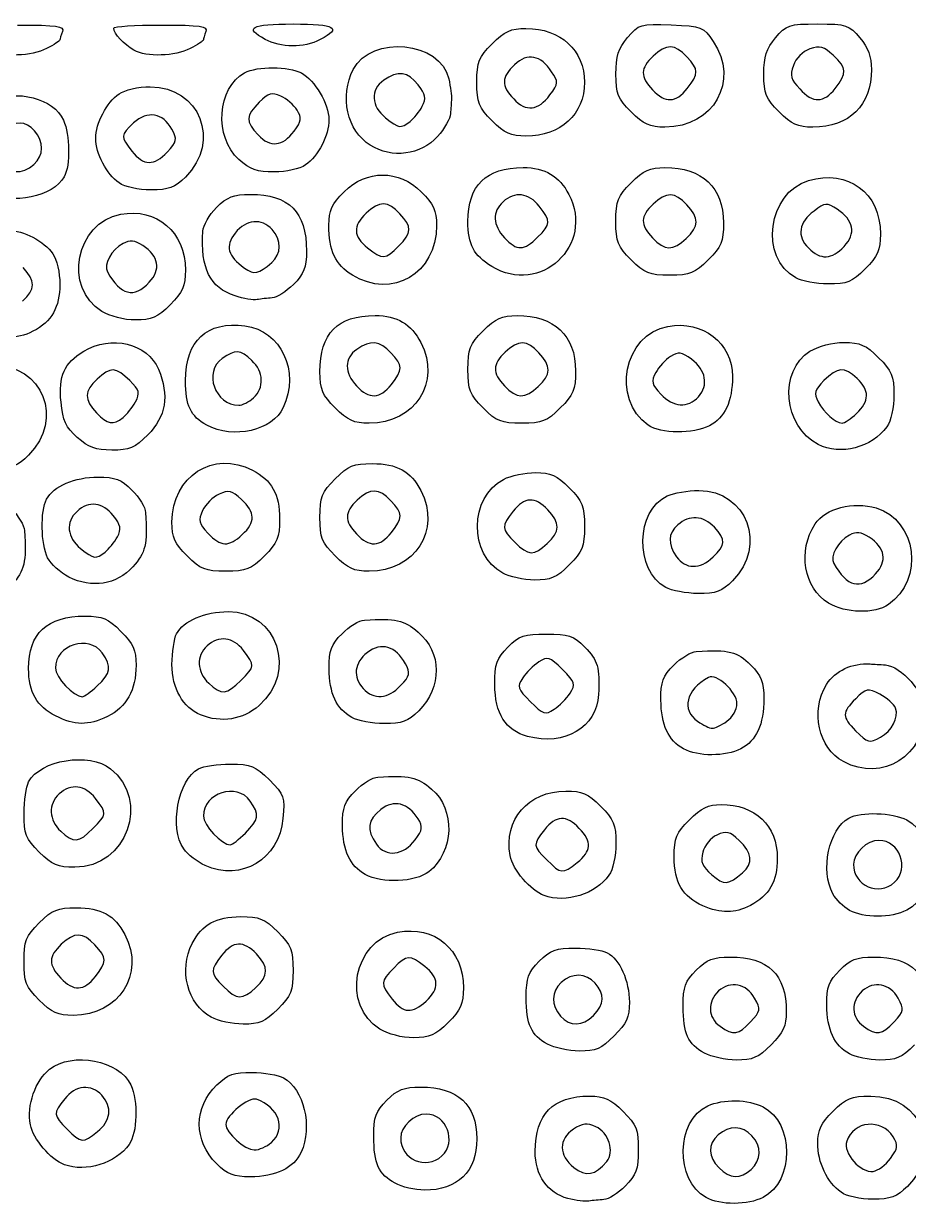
# Model space of a CAD drawing. Extents: x -1 to 2559, y 1 to 1442.
# Drawn here: x 470.7 to 733.8, y 1088.9 to 1440.1 of the extents above; entities that cross this region are included whole.
import ezdxf

# ---------------------------------------------------------------- set-up
doc = ezdxf.new("R2010")
doc.units = 0
doc.layers.get('0').update_dxf_attribs({"linetype": 'CONTINUOUS'})
doc.layers.add('IMAGE', color=7, linetype='CONTINUOUS')

# ---------------------------------------------------------------- blocks, each defined once
blk = doc.blocks.new('wave')
at = {"layer": 'IMAGE', "color": 7}
for points in [[(-360.44, -174.52), (-360.44, -174.52)], [(-399.44, -177.74), (-399.44, -177.74)], [(-234.87, -189.1), (-234.87, -189.1)], [(-190.87, -189.1), (-190.87, -189.1)], [(-275.7, -191.03), (-275.7, -191.03)], [(-251.57, -196.08), (-251.57, -196.08)], [(-207.57, -196.08), (-207.57, -196.08)], [(-317.32, -198.91), (-317.32, -198.91)], [(-292.9, -198.75), (-292.9, -198.75)], [(-351.78, -201.8), (-351.78, -201.8)], [(-329.14, -206.02), (-329.14, -206.02)], [(-389.44, -207.95), (-389.44, -207.95)], [(-368.21, -210.24), (-368.21, -210.24)], [(-429.21, -211.74), (-429.21, -211.74)], [(-403.81, -217.2), (-403.81, -217.2)], [(-279.38, -233.34), (-279.38, -233.34)], [(-235.19, -233.72), (-235.19, -233.72)], [(-320.71, -236.01), (-320.71, -236.01)], [(-188.21, -236.06), (-188.21, -236.06)], [(-358.44, -240.87), (-358.44, -240.87)], [(-293.02, -242.02), (-293.02, -242.02)], [(-251.57, -240.08), (-251.57, -240.08)], [(-334.47, -244.61), (-334.47, -244.61)], [(-202.62, -245.42), (-202.62, -245.42)], [(-394.88, -246.73), (-394.88, -246.73)], [(-369.33, -250.78), (-369.33, -250.78)], [(-408.97, -255.38), (-408.97, -255.38)], [(-322.87, -277.1), (-322.87, -277.1)], [(-279.19, -277.72), (-279.19, -277.72)], [(-231.54, -280.73), (-231.54, -280.73)], [(-363.88, -281.08), (-363.88, -281.08)], [(-339.57, -284.08), (-339.57, -284.08)], [(-295.57, -284.08), (-295.57, -284.08)], [(-402.65, -286.91), (-402.65, -286.91)], [(-184.52, -285.72), (-184.52, -285.72)], [(-377.74, -289.2), (-377.74, -289.2)], [(-246.48, -289.2), (-246.48, -289.2)], [(-416.25, -292.87), (-416.25, -292.87)], [(-195.97, -294.93), (-195.97, -294.93)], [(-367.19, -321.72), (-367.19, -321.72)], [(-322.87, -321.1), (-322.87, -321.1)], [(-276.52, -324.38), (-276.52, -324.38)], [(-407.99, -326.91), (-407.99, -326.91)], [(-383.57, -328.08), (-383.57, -328.08)], [(-339.57, -328.08), (-339.57, -328.08)], [(-227.19, -328.38), (-227.19, -328.38)], [(-289.75, -333.2), (-289.75, -333.2)], [(-178.88, -333.4), (-178.88, -333.4)], [(-418.75, -334.35), (-418.75, -334.35)], [(-241.29, -337.42), (-241.29, -337.42)], [(-192.88, -342.1), (-192.88, -342.1)], [(-367.62, -365.1), (-367.62, -365.1)], [(-410.3, -366.68), (-410.3, -366.68)], [(-320.11, -366.62), (-320.11, -366.62)], [(-269.73, -368.89), (-269.73, -368.89)], [(-422.75, -375.61), (-422.75, -375.61)], [(-379.59, -375.31), (-379.59, -375.31)], [(-334.62, -376.09), (-334.62, -376.09)], [(-223.07, -377.21), (-223.07, -377.21)], [(-282.35, -381.72), (-282.35, -381.72)], [(-177.38, -381.92), (-177.38, -381.92)], [(-235.96, -385.42), (-235.96, -385.42)], [(-188.42, -389.2), (-188.42, -389.2)], [(-411.62, -409.1), (-411.62, -409.1)], [(-366.29, -410.43), (-366.29, -410.43)], [(-315.78, -412.46), (-315.78, -412.46)], [(-427.57, -416.08), (-427.57, -416.08)], [(-378.27, -420.1), (-378.27, -420.1)], [(-267.62, -419.19), (-267.62, -419.19)], [(-330.62, -422.76), (-330.62, -422.76)], [(-218.44, -422.21), (-218.44, -422.21)], [(-173.21, -425.08), (-173.21, -425.08)], [(-277.44, -429.01), (-277.44, -429.01)], [(-230.27, -432.03), (-230.27, -432.03)], [(-186.62, -433.42), (-186.62, -433.42)], [(-410.87, -453.1), (-410.87, -453.1)], [(-363.19, -456.38), (-363.19, -456.38)], [(-427.57, -460.08), (-427.57, -460.08)], [(-312.52, -460.38), (-312.52, -460.38)], [(-376.42, -465.19), (-376.42, -465.19)], [(-262.77, -464.62), (-262.77, -464.62)], [(-216.04, -466.54), (-216.04, -466.54)], [(-173.37, -466.54), (-173.37, -466.54)], [(-326.3, -468.71), (-326.3, -468.71)], [(-276.4, -473.2), (-276.4, -473.2)], [(-229.74, -475.87), (-229.74, -475.87)], [(-186.62, -476.09), (-186.62, -476.09)], [(-410.28, -499.19), (-410.28, -499.19)], [(-358.54, -502.41), (-358.54, -502.41)], [(-420.1, -509.01), (-420.1, -509.01)], [(-374.8, -508.79), (-374.8, -508.79)], [(-307.88, -506.41), (-307.88, -506.41)], [(-258.84, -508.04), (-258.84, -508.04)], [(-174.45, -507.13), (-174.45, -507.13)], [(-215.88, -510.41), (-215.88, -510.41)], [(-321.74, -514.54), (-321.74, -514.54)], [(-270.35, -519.06), (-270.35, -519.06)], [(-229.29, -518.76), (-229.29, -518.76)], [(-189.15, -517.2), (-189.15, -517.2)]]:
    blk.add_lwpolyline(points, close=True, dxfattribs=at)
for points in [[(-434.02, -170.28), (-422.24, -170.28), (-420.07, -170.6), (-420.69, -172.22)], [(-405.44, -171.19), (-405.44, -170.69), (-399.1, -170.28), (-391.36, -170.28)], [(-399.44, -177.74), (-402.25, -176.2), (-405.44, -172.73), (-405.44, -171.19)], [(-391.36, -170.28), (-379.58, -170.28), (-377.4, -170.6), (-378.02, -172.22)], [(-360.44, -174.52), (-366.74, -171.1), (-364.63, -169.95), (-352.1, -169.95)], [(-352.1, -169.95), (-339.46, -169.95), (-337.38, -171.14), (-344.04, -174.58)], [(-292.9, -175.82), (-289.2, -172.12), (-287.35, -171.28), (-282.84, -171.28)], [(-282.84, -171.28), (-272.49, -171.28), (-265.44, -177.77), (-265.44, -187.28)], [(-252.61, -174), (-249.22, -169.97), (-248.8, -169.85), (-239.65, -170.23)], [(-239.65, -170.23), (-230.56, -170.6), (-230.08, -170.79), (-227.15, -175.15)], [(-208.65, -174.05), (-205.42, -170.21), (-204.62, -169.95), (-196.1, -169.95)], [(-196.1, -169.95), (-187.58, -169.95), (-186.79, -170.21), (-183.56, -174.05)], [(-421.44, -174.69), (-421.44, -174.98), (-423.21, -176.13), (-425.37, -177.25)], [(-420.69, -172.22), (-421.1, -173.29), (-421.44, -174.4), (-421.44, -174.69)], [(-378.77, -174.69), (-378.77, -174.98), (-380.54, -176.13), (-382.7, -177.25)], [(-378.02, -172.22), (-378.43, -173.29), (-378.77, -174.4), (-378.77, -174.69)], [(-344.04, -174.58), (-348.97, -177.13), (-355.67, -177.11), (-360.44, -174.52)], [(-334.2, -183.48), (-328.8, -173.02), (-308.16, -175.06), (-305.79, -186.28)], [(-256.1, -184.85), (-256.1, -179.57), (-255.36, -177.28), (-252.61, -174)], [(-227.15, -175.15), (-219.28, -186.85), (-227.03, -200.62), (-241.5, -200.62)], [(-212.1, -184.85), (-212.1, -179.59), (-211.36, -177.27), (-208.65, -174.05)], [(-183.56, -174.05), (-181.11, -176.96), (-180.1, -179.7), (-180.1, -183.45)], [(-425.37, -177.25), (-429.93, -179.61), (-438.25, -179.85), (-442.1, -177.74)], [(-382.7, -177.25), (-387.26, -179.61), (-395.58, -179.85), (-399.44, -177.74)], [(-297.44, -187.28), (-297.44, -181.18), (-296.9, -179.81), (-292.9, -175.82)], [(-275.2, -184.13), (-278.43, -179.19), (-282.38, -178.45), (-286.22, -182.06)], [(-235, -179.7), (-238.62, -175.85), (-241.07, -175.81), (-245.02, -179.51)], [(-198.43, -177.39), (-200.52, -178.12), (-202.6, -180.2), (-203.33, -182.29)], [(-191.46, -179.26), (-194.24, -176.64), (-195.42, -176.33), (-198.43, -177.39)], [(-366.49, -184.46), (-362.7, -182.43), (-353.47, -182.46), (-349.63, -184.51)], [(-286.22, -182.06), (-290.21, -185.81), (-290.27, -188.22), (-286.49, -192.25)], [(-245.02, -179.51), (-248.86, -183.13), (-248.91, -185.59), (-245.2, -189.53)], [(-234.87, -189.1), (-231.39, -184.69), (-231.41, -183.53), (-235, -179.7)], [(-203.33, -182.29), (-204.39, -185.3), (-204.07, -186.47), (-201.45, -189.26)], [(-190.87, -189.1), (-187.3, -184.56), (-187.38, -183.09), (-191.46, -179.26)], [(-368.21, -210.24), (-375.65, -203.59), (-374.66, -188.84), (-366.49, -184.46)], [(-349.63, -184.51), (-345.63, -186.65), (-341.45, -193.72), (-341.44, -198.35)], [(-329.14, -206.02), (-335.99, -201.72), (-338.31, -191.41), (-334.2, -183.48)], [(-314.9, -188.09), (-318.02, -184.12), (-320.9, -183.72), (-325.14, -186.69)], [(-275.7, -191.03), (-273.2, -187.66), (-273.17, -187.23), (-275.2, -184.13)], [(-251.57, -196.08), (-255.52, -192.13), (-256.1, -190.69), (-256.1, -184.85)], [(-207.57, -196.08), (-211.52, -192.13), (-212.1, -190.69), (-212.1, -184.85)], [(-180.1, -183.45), (-180.1, -194.14), (-186.67, -200.62), (-197.5, -200.62)], [(-442.14, -192.88), (-434.14, -189.23), (-423.33, -192.06), (-420.36, -198.58)], [(-403.81, -190.7), (-402.15, -189.53), (-398.1, -188.62), (-394.58, -188.62)], [(-394.58, -188.62), (-379.83, -188.62), (-373.47, -204.86), (-384.07, -215.45)], [(-325.14, -186.69), (-329.16, -189.51), (-328.91, -194.45), (-324.59, -197.85)], [(-313.68, -194.42), (-312.43, -192.08), (-312.65, -190.95), (-314.9, -188.09)], [(-305.79, -186.28), (-305.28, -188.67), (-304.92, -191.37), (-304.99, -192.28)], [(-292.9, -198.75), (-296.9, -194.76), (-297.44, -193.39), (-297.44, -187.28)], [(-265.44, -187.28), (-265.44, -196.8), (-272.49, -203.28), (-282.84, -203.28)], [(-245.2, -189.53), (-241.42, -193.56), (-238.27, -193.43), (-234.87, -189.1)], [(-201.45, -189.26), (-197.42, -193.55), (-194.33, -193.51), (-190.87, -189.1)], [(-410.77, -203.95), (-410.77, -199.44), (-407.56, -193.32), (-403.81, -190.7)], [(-355.76, -191.38), (-358.4, -190.18), (-359.41, -190.47), (-362.16, -193.22)], [(-350.91, -195.56), (-351.85, -194.04), (-354.04, -192.16), (-355.76, -191.38)], [(-304.99, -192.28), (-305.05, -193.2), (-305.18, -195.14), (-305.27, -196.59)], [(-286.49, -192.25), (-282.84, -196.14), (-279.19, -195.72), (-275.7, -191.03)], [(-388.12, -201.25), (-390.73, -196.38), (-395.5, -195.58), (-399.51, -199.35)], [(-362.16, -193.22), (-366.2, -197.26), (-366.25, -198.91), (-362.49, -202.92)], [(-351.78, -201.8), (-349.57, -198.83), (-349.44, -197.9), (-350.91, -195.56)], [(-317.32, -198.91), (-316.16, -198.01), (-314.52, -196), (-313.68, -194.42)], [(-305.27, -196.59), (-305.36, -198.05), (-307.11, -201.11), (-309.15, -203.39)], [(-241.5, -200.62), (-246.02, -200.62), (-247.87, -199.78), (-251.57, -196.08)], [(-197.5, -200.62), (-202.02, -200.62), (-203.87, -199.78), (-207.57, -196.08)], [(-428.98, -201.72), (-431.68, -198.74), (-434.57, -198.63), (-438.47, -201.36)], [(-420.36, -198.58), (-418.41, -202.87), (-418.29, -211.89), (-420.14, -215.36)], [(-399.51, -199.35), (-403.47, -203.07), (-403.48, -203.35), (-400.01, -207.77)], [(-341.44, -198.35), (-341.43, -203.1), (-344.57, -209.19), (-348.39, -211.87)], [(-324.59, -197.85), (-320.54, -201.04), (-320.17, -201.09), (-317.32, -198.91)], [(-282.84, -203.28), (-287.35, -203.28), (-289.2, -202.45), (-292.9, -198.75)], [(-429.21, -211.74), (-426.18, -209), (-426.08, -204.92), (-428.98, -201.72)], [(-389.44, -207.95), (-386.62, -204.95), (-386.49, -204.3), (-388.12, -201.25)], [(-362.49, -202.92), (-358.86, -206.78), (-355.2, -206.39), (-351.78, -201.8)], [(-309.15, -203.39), (-314.08, -208.91), (-322.72, -210.05), (-329.14, -206.02)], [(-403.81, -217.2), (-407.56, -214.58), (-410.77, -208.46), (-410.77, -203.95)], [(-400.01, -207.77), (-396.55, -212.17), (-393.45, -212.22), (-389.44, -207.95)], [(-357.71, -213.95), (-362.77, -213.95), (-364.9, -213.2), (-368.21, -210.24)], [(-439.36, -210.99), (-436.9, -214.49), (-432.6, -214.82), (-429.21, -211.74)], [(-348.39, -211.87), (-350.07, -213.05), (-354.12, -213.95), (-357.71, -213.95)], [(-336.9, -219.82), (-330.29, -213.2), (-320.58, -213.2), (-313.97, -219.82)], [(-300.1, -228.64), (-300.1, -217.9), (-294.68, -212.62), (-283.67, -212.62)], [(-283.67, -212.62), (-277.19, -212.62), (-272.94, -215.12), (-270.1, -220.63)], [(-251.57, -217.15), (-247.87, -213.45), (-246.02, -212.62), (-241.5, -212.62)], [(-241.5, -212.62), (-230.41, -212.62), (-224.1, -218.57), (-224.1, -229.05)], [(-198.83, -216.48), (-187.07, -212.95), (-177.45, -220.12), (-177.44, -232.42)], [(-420.14, -215.36), (-423.3, -221.26), (-435.78, -223.88), (-442.62, -220.09)], [(-394.37, -219.28), (-398.08, -219.28), (-402.11, -218.39), (-403.81, -217.2)], [(-384.07, -215.45), (-387.23, -218.62), (-389.02, -219.28), (-394.37, -219.28)], [(-256.1, -228.62), (-256.1, -222.51), (-255.56, -221.14), (-251.57, -217.15)], [(-202.62, -245.42), (-213.51, -239.39), (-210.99, -220.12), (-198.83, -216.48)], [(-374.87, -224.51), (-371.69, -221.33), (-369.85, -220.62), (-364.81, -220.62)], [(-364.81, -220.62), (-353.23, -220.62), (-348.1, -225.78), (-348.1, -237.45)], [(-341.44, -229.73), (-341.44, -225.39), (-340.56, -223.47), (-336.9, -219.82)], [(-313.97, -219.82), (-310.27, -223.51), (-309.44, -225.37), (-309.44, -229.88)], [(-270.1, -220.63), (-262.31, -235.69), (-278.54, -250.84), (-293.02, -242.02)], [(-278.87, -224.13), (-282.03, -220.11), (-286.12, -219.62), (-289.67, -222.82)], [(-235, -223.7), (-238.62, -219.85), (-241.07, -219.81), (-245.02, -223.51)], [(-403.36, -226.51), (-392.65, -224.5), (-384.12, -231.85), (-384.11, -243.08)], [(-378.96, -231.51), (-378.85, -229.81), (-377.02, -226.66), (-374.87, -224.51)], [(-320.34, -226.37), (-323.95, -222.52), (-326.41, -222.48), (-330.35, -226.18)], [(-289.67, -222.82), (-292.92, -225.76), (-292.74, -229.76), (-289.2, -233.53)], [(-279.38, -233.34), (-275.4, -229.36), (-275.35, -228.59), (-278.87, -224.13)], [(-245.02, -223.51), (-248.86, -227.13), (-248.91, -229.59), (-245.2, -233.53)], [(-235.19, -233.72), (-231.34, -230.1), (-231.3, -227.65), (-235, -223.7)], [(-190.28, -225.04), (-193.38, -223.01), (-193.81, -223.04), (-197.18, -225.55)], [(-408.97, -255.38), (-420.47, -248.36), (-416.72, -229.02), (-403.36, -226.51)], [(-358.31, -231.05), (-361.44, -227.59), (-366.12, -228.03), (-369.31, -232.09)], [(-330.35, -226.18), (-334.38, -229.97), (-334.25, -233.11), (-329.92, -236.52)], [(-320.71, -236.01), (-316.69, -231.99), (-316.62, -230.32), (-320.34, -226.37)], [(-197.18, -225.55), (-201.74, -228.94), (-202.36, -233.02), (-198.85, -236.53)], [(-188.21, -236.06), (-184.6, -232.22), (-185.34, -228.28), (-190.28, -225.04)], [(-436.77, -231.28), (-432.26, -231.28), (-426.14, -234.49), (-423.52, -238.24)], [(-369.33, -250.78), (-376.81, -248.3), (-379.63, -242.64), (-378.96, -231.51)], [(-358.44, -240.87), (-355.5, -238.35), (-355.45, -234.22), (-358.31, -231.05)], [(-334.47, -244.61), (-339.48, -241.55), (-341.44, -237.38), (-341.44, -229.73)], [(-309.44, -229.88), (-309.44, -244.09), (-322.61, -251.84), (-334.47, -244.61)], [(-293.02, -242.02), (-298.41, -238.73), (-300.1, -235.52), (-300.1, -228.64)], [(-251.57, -240.08), (-255.56, -236.09), (-256.1, -234.72), (-256.1, -228.62)], [(-224.1, -229.05), (-224.1, -234.66), (-224.72, -236.17), (-228.64, -240.08)], [(-402.65, -235.22), (-406.07, -237.05), (-408.52, -241.49), (-407.3, -243.64)], [(-396.78, -235.82), (-399.2, -234.23), (-400.55, -234.1), (-402.65, -235.22)], [(-369.31, -232.09), (-372.37, -235.98), (-371.57, -238.97), (-366.54, -242.49)], [(-289.2, -233.53), (-285.52, -237.46), (-283.45, -237.42), (-279.38, -233.34)], [(-245.2, -233.53), (-241.59, -237.38), (-239.13, -237.42), (-235.19, -233.72)], [(-177.44, -232.42), (-177.44, -237.24), (-178.2, -238.98), (-181.97, -242.75)], [(-423.52, -238.24), (-422.37, -239.87), (-421.44, -243.94), (-421.44, -247.28)], [(-394.88, -246.73), (-391.31, -242.93), (-392, -238.95), (-396.78, -235.82)], [(-348.1, -237.45), (-348.1, -242.35), (-348.84, -244.22), (-352, -247.39)], [(-329.92, -236.52), (-325.46, -240.03), (-324.69, -239.99), (-320.71, -236.01)], [(-198.85, -236.53), (-195.23, -240.15), (-191.92, -240.01), (-188.21, -236.06)], [(-366.54, -242.49), (-363.59, -244.56), (-362.47, -244.34), (-358.44, -240.87)], [(-240.1, -244.62), (-246.21, -244.62), (-247.58, -244.08), (-251.57, -240.08)], [(-228.64, -240.08), (-232.63, -244.08), (-234, -244.62), (-240.1, -244.62)], [(-432.52, -252.38), (-428.68, -248.77), (-428.63, -246.31), (-432.34, -242.37)], [(-407.3, -243.64), (-403.34, -250.6), (-399.43, -251.58), (-394.88, -246.73)], [(-384.11, -243.08), (-384.1, -247.9), (-384.87, -249.65), (-388.64, -253.42)], [(-192.97, -247.24), (-196.53, -247.21), (-200.87, -246.39), (-202.62, -245.42)], [(-181.97, -242.75), (-185.9, -246.68), (-187.36, -247.28), (-192.97, -247.24)], [(-421.44, -247.28), (-421.44, -254.17), (-423.85, -258.39), (-429.45, -261.29)], [(-352, -247.39), (-354.14, -249.53), (-356.99, -251.33), (-358.33, -251.38)], [(-362.79, -251.89), (-363.9, -252.11), (-366.84, -251.61), (-369.33, -250.78)], [(-358.33, -251.38), (-359.67, -251.44), (-361.68, -251.67), (-362.79, -251.89)], [(-398.97, -257.94), (-402.33, -257.94), (-406.53, -256.86), (-408.97, -255.38)], [(-388.64, -253.42), (-392.41, -257.18), (-394.15, -257.95), (-398.97, -257.94)], [(-384.1, -275.97), (-384.1, -264.09), (-377.69, -258.18), (-366.41, -259.69)], [(-366.41, -259.69), (-355.62, -261.14), (-350.04, -273.04), (-355.03, -283.99)], [(-344.1, -273.35), (-344.1, -261.88), (-338.93, -256.62), (-327.67, -256.62)], [(-327.67, -256.62), (-321.19, -256.62), (-316.94, -259.12), (-314.1, -264.63)], [(-295.57, -261.15), (-291.87, -257.45), (-290.02, -256.62), (-285.5, -256.62)], [(-285.5, -256.62), (-274.41, -256.62), (-268.1, -262.57), (-268.1, -273.05)], [(-246.48, -289.2), (-257.59, -281.42), (-253.78, -262.3), (-240.62, -259.83)], [(-240.62, -259.83), (-230.28, -257.89), (-221.44, -264.76), (-221.44, -274.73)], [(-429.45, -261.29), (-434.28, -263.79), (-439.7, -263.75), (-444.42, -261.2)], [(-414.35, -267.22), (-406.23, -262.27), (-395.3, -264.91), (-392.11, -272.59)], [(-300.1, -272.62), (-300.1, -266.51), (-299.56, -265.14), (-295.57, -261.15)], [(-364.35, -270), (-367.86, -266.74), (-369.25, -266.64), (-373.14, -269.36)], [(-333.14, -266.69), (-336.9, -269.32), (-336.92, -273.57), (-333.2, -277.53)], [(-323, -267.7), (-326.4, -264.09), (-329.05, -263.83), (-333.14, -266.69)], [(-314.1, -264.63), (-308.01, -276.4), (-315.85, -288.62), (-329.5, -288.62)], [(-279, -267.7), (-282.62, -263.85), (-285.07, -263.81), (-289.02, -267.51)], [(-198.39, -267.24), (-195.87, -265.7), (-191.71, -264.62), (-188.3, -264.62)], [(-188.3, -264.62), (-183.48, -264.62), (-181.74, -265.38), (-177.97, -269.15)], [(-421.09, -282.4), (-421.85, -274.46), (-420.23, -270.8), (-414.35, -267.22)], [(-373.14, -269.36), (-378.84, -273.35), (-375.34, -283.28), (-368.25, -283.28)], [(-363.88, -281.08), (-360.59, -278.1), (-360.8, -273.31), (-364.35, -270)], [(-322.87, -277.1), (-319.39, -272.69), (-319.41, -271.53), (-323, -267.7)], [(-289.02, -267.51), (-292.86, -271.13), (-292.91, -273.59), (-289.2, -277.53)], [(-279.19, -277.72), (-275.34, -274.1), (-275.3, -271.65), (-279, -267.7)], [(-239.84, -268.76), (-241.36, -269.71), (-243.35, -271.87), (-244.25, -273.56)], [(-233.59, -269.62), (-236.56, -267.41), (-237.48, -267.29), (-239.84, -268.76)], [(-231.54, -280.73), (-228.47, -277.33), (-229.3, -272.81), (-233.59, -269.62)], [(-195.97, -294.93), (-206.33, -289.61), (-207.78, -272.97), (-198.39, -267.24)], [(-177.97, -269.15), (-174.05, -273.07), (-173.44, -274.57), (-173.44, -280.19)], [(-441.44, -271.28), (-426.5, -271.28), (-420.06, -287.44), (-430.74, -298.12)], [(-400.66, -275.94), (-404.73, -271.86), (-406.39, -271.79), (-410.35, -275.51)], [(-392.11, -272.59), (-388.87, -280.43), (-389.89, -286.67), (-395.3, -292.08)], [(-339.57, -284.08), (-343.43, -280.23), (-344.1, -278.62), (-344.1, -273.35)], [(-295.57, -284.08), (-299.56, -280.09), (-300.1, -278.72), (-300.1, -272.62)], [(-268.1, -273.05), (-268.1, -278.66), (-268.72, -280.17), (-272.64, -284.08)], [(-244.25, -273.56), (-245.68, -276.22), (-245.48, -277.06), (-242.77, -279.95)], [(-184.35, -275.33), (-188.17, -271.78), (-190.18, -271.91), (-194.22, -275.94)], [(-410.35, -275.51), (-414.2, -279.13), (-414.24, -281.59), (-410.54, -285.53)], [(-398.94, -282.27), (-397.55, -279.67), (-397.78, -278.82), (-400.66, -275.94)], [(-377.74, -289.2), (-382.56, -286.59), (-384.1, -283.38), (-384.1, -275.97)], [(-333.2, -277.53), (-329.42, -281.56), (-326.27, -281.43), (-322.87, -277.1)], [(-221.44, -274.73), (-221.44, -282.17), (-223.7, -287.01), (-228.3, -289.38)], [(-194.22, -275.94), (-197.1, -278.82), (-197.33, -279.67), (-195.94, -282.27)], [(-184.52, -285.72), (-180.66, -282.08), (-180.6, -278.83), (-184.35, -275.33)], [(-289.2, -277.53), (-285.59, -281.38), (-283.13, -281.42), (-279.19, -277.72)], [(-242.77, -279.95), (-239.03, -283.93), (-234.71, -284.23), (-231.54, -280.73)], [(-173.44, -280.19), (-173.44, -283.92), (-174.32, -287.95), (-175.52, -289.66)], [(-416.25, -292.87), (-419.63, -289.85), (-420.57, -287.82), (-421.09, -282.4)], [(-402.65, -286.91), (-401.49, -286.01), (-399.82, -283.93), (-398.94, -282.27)], [(-355.03, -283.99), (-358.12, -290.77), (-369.87, -293.47), (-377.74, -289.2)], [(-368.25, -283.28), (-367.18, -283.28), (-365.22, -282.29), (-363.88, -281.08)], [(-329.5, -288.62), (-334.02, -288.62), (-335.87, -287.78), (-339.57, -284.08)], [(-284.1, -288.62), (-290.21, -288.62), (-291.58, -288.08), (-295.57, -284.08)], [(-272.64, -284.08), (-276.63, -288.08), (-278, -288.62), (-284.1, -288.62)], [(-195.94, -282.27), (-194.2, -285.53), (-190.86, -288.51), (-188.86, -288.57)], [(-410.54, -285.53), (-407.28, -288.99), (-405.73, -289.26), (-402.65, -286.91)], [(-188.86, -288.57), (-188.17, -288.6), (-186.22, -287.31), (-184.52, -285.72)], [(-228.3, -289.38), (-233.16, -291.9), (-242.77, -291.8), (-246.48, -289.2)], [(-175.52, -289.66), (-179.88, -295.89), (-189.36, -298.33), (-195.97, -294.93)], [(-405.95, -296.62), (-410.76, -296.62), (-412.95, -295.82), (-416.25, -292.87)], [(-395.3, -292.08), (-399.14, -295.92), (-400.78, -296.62), (-405.95, -296.62)], [(-430.74, -298.12), (-433.96, -301.35), (-435.65, -301.95), (-441.44, -301.95)], [(-388.1, -318.02), (-388.1, -304.37), (-375.89, -296.52), (-364.12, -302.61)], [(-339.57, -305.15), (-335.65, -301.23), (-334.15, -300.62), (-328.53, -300.62)], [(-328.53, -300.62), (-321.19, -300.62), (-317.05, -302.91), (-314.1, -308.63)], [(-425.4, -311.21), (-423.33, -307.35), (-416.98, -304.62), (-410.07, -304.62)], [(-410.07, -304.62), (-405.03, -304.62), (-403.19, -305.33), (-400, -308.51)], [(-364.12, -302.61), (-358.4, -305.57), (-356.1, -309.7), (-356.1, -317.05)], [(-344.1, -316.62), (-344.1, -310.51), (-343.56, -309.14), (-339.57, -305.15)], [(-289.75, -333.2), (-299.93, -327.67), (-299.77, -310.62), (-289.48, -305.31)], [(-289.48, -305.31), (-287.33, -304.19), (-283.08, -303.28), (-280.04, -303.28)], [(-280.04, -303.28), (-275.52, -303.28), (-273.67, -304.12), (-269.97, -307.82)], [(-400, -308.51), (-397.86, -310.66), (-396.03, -313.66), (-395.94, -315.18)], [(-367.42, -311.29), (-370.28, -308.61), (-371.21, -308.39), (-374.11, -309.71)], [(-323, -311.7), (-326.62, -307.85), (-329.07, -307.81), (-333.02, -311.51)], [(-314.1, -308.63), (-308.01, -320.4), (-315.85, -332.62), (-329.5, -332.62)], [(-269.97, -307.82), (-265.98, -311.81), (-265.44, -313.18), (-265.44, -319.28)], [(-240.81, -310.21), (-238.88, -309.33), (-234.69, -308.62), (-231.48, -308.62)], [(-231.48, -308.62), (-217.16, -308.62), (-210.99, -325.04), (-221.4, -335.45)], [(-425.07, -328.62), (-427.09, -324.56), (-427.28, -314.72), (-425.4, -311.21)], [(-405.56, -316.09), (-408.69, -312.11), (-412.8, -311.63), (-416.33, -314.82)], [(-374.11, -309.71), (-375.96, -310.55), (-378.17, -312.76), (-379.01, -314.61)], [(-367.19, -321.72), (-363.22, -317.99), (-363.29, -315.18), (-367.42, -311.29)], [(-333.02, -311.51), (-336.86, -315.13), (-336.91, -317.59), (-333.2, -321.53)], [(-322.87, -321.1), (-319.39, -316.69), (-319.41, -315.53), (-323, -311.7)], [(-276.34, -314.37), (-280.12, -310.34), (-283.27, -310.47), (-286.67, -314.8)], [(-241.29, -337.42), (-250.59, -332.27), (-250.27, -314.52), (-240.81, -310.21)], [(-196.84, -318.53), (-193.83, -313.94), (-185.51, -311.77), (-178.71, -313.81)], [(-436, -313.85), (-433.86, -315.99), (-432.03, -318.99), (-431.94, -320.51)], [(-416.33, -314.82), (-419.81, -317.97), (-419.35, -322.63), (-415.26, -325.85)], [(-404.35, -322.42), (-403.1, -320.08), (-403.32, -318.95), (-405.56, -316.09)], [(-395.94, -315.18), (-395.36, -324.7), (-395.92, -327.03), (-399.77, -331.34)], [(-379.01, -314.61), (-380.33, -317.51), (-380.11, -318.43), (-377.42, -321.3)], [(-286.67, -314.8), (-290.19, -319.26), (-290.14, -320.03), (-286.16, -324.01)], [(-276.52, -324.38), (-272.68, -320.77), (-272.63, -318.31), (-276.34, -314.37)], [(-226.82, -319.53), (-230.06, -316.06), (-234.31, -315.78), (-237.67, -318.82)], [(-178.71, -313.81), (-166.59, -317.44), (-164.36, -335.04), (-175.06, -342.53)], [(-383.57, -328.08), (-387.27, -324.38), (-388.1, -322.53), (-388.1, -318.02)], [(-356.1, -317.05), (-356.1, -322.66), (-356.72, -324.17), (-360.64, -328.08)], [(-339.57, -328.08), (-343.56, -324.09), (-344.1, -322.72), (-344.1, -316.62)], [(-265.44, -319.28), (-265.44, -325.39), (-265.98, -326.76), (-269.97, -330.75)], [(-237.67, -318.82), (-240.65, -321.52), (-240.76, -324.42), (-238.03, -328.32)], [(-227.19, -328.38), (-223.4, -324.82), (-223.34, -323.28), (-226.82, -319.53)], [(-192.88, -342.1), (-200.25, -337.6), (-202.11, -326.57), (-196.84, -318.53)], [(-431.94, -320.51), (-431.36, -330.04), (-431.92, -332.36), (-435.77, -336.68)], [(-407.99, -326.91), (-406.82, -326.01), (-405.19, -324), (-404.35, -322.42)], [(-377.42, -321.3), (-373.59, -325.38), (-371.19, -325.47), (-367.19, -321.72)], [(-333.2, -321.53), (-329.42, -325.56), (-326.27, -325.43), (-322.87, -321.1)], [(-186.65, -321.88), (-190.07, -323.72), (-192.52, -328.15), (-191.3, -330.31)], [(-180.78, -322.49), (-183.2, -320.9), (-184.55, -320.76), (-186.65, -321.88)], [(-178.88, -333.4), (-175.31, -329.6), (-176, -325.62), (-180.78, -322.49)], [(-415.26, -325.85), (-411.21, -329.04), (-410.84, -329.09), (-407.99, -326.91)], [(-286.16, -324.01), (-282.14, -328.03), (-280.48, -328.1), (-276.52, -324.38)], [(-418.75, -334.35), (-421.31, -333.03), (-424.15, -330.45), (-425.07, -328.62)], [(-372.1, -332.62), (-378.21, -332.62), (-379.58, -332.08), (-383.57, -328.08)], [(-360.64, -328.08), (-364.63, -332.08), (-366, -332.62), (-372.1, -332.62)], [(-329.5, -332.62), (-334.02, -332.62), (-335.87, -331.78), (-339.57, -328.08)], [(-238.03, -328.32), (-235.4, -332.08), (-231.15, -332.1), (-227.19, -328.38)], [(-399.77, -331.34), (-404.48, -336.61), (-412.06, -337.81), (-418.75, -334.35)], [(-280.3, -335.23), (-283.49, -335.2), (-287.75, -334.28), (-289.75, -333.2)], [(-269.97, -330.75), (-273.77, -334.54), (-275.45, -335.27), (-280.3, -335.23)], [(-191.3, -330.31), (-187.34, -337.27), (-183.43, -338.24), (-178.88, -333.4)], [(-221.4, -335.45), (-224.58, -338.63), (-226.32, -339.27), (-231.67, -339.24)], [(-231.67, -339.24), (-235.21, -339.21), (-239.54, -338.39), (-241.29, -337.42)], [(-175.06, -342.53), (-179.1, -345.36), (-187.88, -345.15), (-192.88, -342.1)], [(-430.75, -361.55), (-430.79, -351.11), (-425.22, -345.95), (-413.91, -345.95)], [(-413.91, -345.95), (-408.78, -345.95), (-407.13, -346.65), (-403.3, -350.48)], [(-386.73, -351.21), (-384.67, -347.35), (-378.31, -344.62), (-371.4, -344.62)], [(-371.4, -344.62), (-356.74, -344.62), (-350.82, -362.53), (-362.19, -372.51)], [(-337.54, -351.18), (-335.4, -349.04), (-332.4, -347.21), (-330.87, -347.12)], [(-330.87, -347.12), (-321.55, -346.55), (-319.22, -347.08), (-314.92, -350.7)], [(-403.3, -350.48), (-399.6, -354.18), (-398.77, -356.03), (-398.77, -360.55)], [(-388.1, -360.35), (-388.1, -356.73), (-387.49, -352.62), (-386.73, -351.21)], [(-341.39, -361.51), (-341.43, -356.14), (-340.79, -354.43), (-337.54, -351.18)], [(-314.92, -350.7), (-307.81, -356.68), (-307.73, -367.11), (-314.74, -374.12)], [(-408.85, -356.91), (-412.77, -351.3), (-422.77, -354.52), (-422.77, -361.39)], [(-366.87, -356.13), (-370.03, -352.11), (-374.12, -351.62), (-377.67, -354.82)], [(-318.69, -360.1), (-321.47, -354.9), (-325.95, -353.59), (-330.01, -356.78)], [(-288.21, -355.18), (-284.82, -351.79), (-283.32, -351.28), (-276.77, -351.28)], [(-276.77, -351.28), (-270.22, -351.28), (-268.72, -351.79), (-265.33, -355.18)], [(-410.3, -366.68), (-406.23, -362.91), (-405.95, -361.04), (-408.85, -356.91)], [(-377.67, -354.82), (-380.95, -357.79), (-380.74, -362.58), (-377.19, -365.9)], [(-367.62, -365.1), (-363.39, -360.87), (-363.36, -360.58), (-366.87, -356.13)], [(-330.01, -356.78), (-333.95, -359.88), (-334.41, -363.99), (-331.23, -367.51)], [(-292.1, -366.33), (-292.1, -360.09), (-291.56, -358.53), (-288.21, -355.18)], [(-272, -361.85), (-275.83, -358.02), (-276.41, -357.83), (-279.04, -359.57)], [(-265.33, -355.18), (-261.51, -359.01), (-260.84, -361.33), (-261.28, -369.24)], [(-238.87, -360.51), (-236.73, -358.37), (-233.73, -356.54), (-232.21, -356.45)], [(-232.21, -356.45), (-222.43, -355.86), (-220.06, -356.45), (-216, -360.51)], [(-422.75, -375.61), (-428.25, -372.86), (-430.72, -368.51), (-430.75, -361.55)], [(-422.77, -361.39), (-422.77, -364.09), (-417.3, -369.95), (-414.78, -369.95)], [(-398.77, -360.55), (-398.77, -367.93), (-401.66, -373.12), (-407.25, -375.77)], [(-379.59, -375.31), (-384.83, -373.19), (-388.1, -367.45), (-388.1, -360.35)], [(-334.62, -376.09), (-339.18, -373.57), (-341.34, -368.91), (-341.39, -361.51)], [(-320.11, -366.62), (-317.35, -363.68), (-317.18, -362.92), (-318.69, -360.1)], [(-279.04, -359.57), (-280.62, -360.62), (-282.76, -362.77), (-283.81, -364.34)], [(-242.72, -370.85), (-242.76, -365.48), (-242.12, -363.77), (-238.87, -360.51)], [(-216, -360.51), (-212.84, -363.67), (-212.1, -365.55), (-212.1, -370.45)], [(-193.43, -366.25), (-190.96, -362.2), (-185.81, -359.79), (-180.44, -360.16)], [(-180.44, -360.16), (-179.52, -360.23), (-177.51, -360.36), (-175.97, -360.45)], [(-175.97, -360.45), (-171.43, -360.72), (-164.1, -368.99), (-164.1, -373.86)], [(-377.19, -365.9), (-373.37, -369.46), (-371.85, -369.33), (-367.62, -365.1)], [(-283.81, -364.34), (-285.56, -366.97), (-285.37, -367.55), (-281.54, -371.39)], [(-269.73, -368.89), (-267.98, -366.26), (-268.17, -365.68), (-272, -361.85)], [(-228.59, -364.17), (-235.28, -367.94), (-236.72, -373.77), (-231.81, -377.21)], [(-220.1, -371.97), (-220.1, -368.43), (-226.21, -362.83), (-228.59, -364.17)], [(-414.78, -369.95), (-414.26, -369.95), (-412.24, -368.48), (-410.3, -366.68)], [(-331.23, -367.51), (-328.16, -370.9), (-323.8, -370.55), (-320.11, -366.62)], [(-282.35, -381.72), (-288.9, -379.97), (-292.1, -374.91), (-292.1, -366.33)], [(-188.42, -389.2), (-195.91, -385.13), (-198.29, -374.22), (-193.43, -366.25)], [(-177.62, -369.19), (-181.26, -367.31), (-181.66, -367.38), (-184.79, -370.51)], [(-261.28, -369.24), (-261.83, -379.05), (-271.34, -384.68), (-282.35, -381.72)], [(-281.54, -371.39), (-277.71, -375.22), (-277.13, -375.4), (-274.5, -373.66)], [(-274.5, -373.66), (-272.92, -372.61), (-270.78, -370.46), (-269.73, -368.89)], [(-235.96, -385.42), (-240.51, -382.9), (-242.67, -378.25), (-242.72, -370.85)], [(-223.07, -377.21), (-221.42, -376.05), (-220.1, -373.73), (-220.1, -371.97)], [(-212.1, -370.45), (-212.1, -378.16), (-214.32, -382.98), (-218.96, -385.38)], [(-184.79, -370.51), (-188.92, -374.65), (-188.93, -375.91), (-184.83, -380.01)], [(-172.94, -373.33), (-173.39, -372.15), (-175.5, -370.29), (-177.62, -369.19)], [(-407.25, -375.77), (-413.12, -378.56), (-416.96, -378.52), (-422.75, -375.61)], [(-362.19, -372.51), (-367.04, -376.78), (-373.42, -377.8), (-379.59, -375.31)], [(-314.74, -374.12), (-317.92, -377.3), (-319.66, -377.94), (-325, -377.9)], [(-164.1, -373.86), (-164.1, -387.41), (-176.87, -395.46), (-188.42, -389.2)], [(-177.38, -381.92), (-174.03, -380.13), (-171.91, -376.02), (-172.94, -373.33)], [(-325, -377.9), (-328.54, -377.88), (-332.87, -377.06), (-334.62, -376.09)], [(-231.81, -377.21), (-230.18, -378.35), (-228.21, -379.28), (-227.44, -379.28)], [(-227.44, -379.28), (-226.66, -379.28), (-224.7, -378.35), (-223.07, -377.21)], [(-184.83, -380.01), (-181.12, -383.72), (-180.87, -383.79), (-177.38, -381.92)], [(-430.73, -395.21), (-427.23, -388.66), (-412.7, -386.33), (-406.38, -391.3)], [(-218.96, -385.38), (-223.53, -387.74), (-231.73, -387.76), (-235.96, -385.42)], [(-406.38, -391.3), (-394.43, -400.7), (-401.61, -420.62), (-416.95, -420.62)], [(-384.6, -415.12), (-388.98, -408.87), (-386.33, -394.62), (-380.18, -391.32)], [(-380.18, -391.32), (-378.77, -390.57), (-374.51, -389.95), (-370.72, -389.95)], [(-370.72, -389.95), (-364.62, -389.95), (-363.3, -390.48), (-359.14, -394.65)], [(-326.87, -393.78), (-317.55, -393.22), (-315.22, -393.75), (-310.92, -397.36)], [(-432.1, -404.66), (-432.1, -400.87), (-431.49, -396.62), (-430.73, -395.21)], [(-410.87, -400.13), (-414.03, -396.11), (-418.12, -395.62), (-421.67, -398.82)], [(-364.85, -400.91), (-368.77, -395.3), (-378.77, -398.52), (-378.77, -405.39)], [(-359.14, -394.65), (-354.73, -399.05), (-354.48, -399.77), (-355.09, -406.11)], [(-333.54, -397.85), (-331.4, -395.7), (-328.4, -393.87), (-326.87, -393.78)], [(-421.67, -398.82), (-424.95, -401.79), (-424.74, -406.58), (-421.19, -409.9)], [(-411.62, -409.1), (-407.39, -404.87), (-407.36, -404.58), (-410.87, -400.13)], [(-337.39, -408.18), (-337.43, -402.81), (-336.79, -401.1), (-333.54, -397.85)], [(-314.91, -406.23), (-317.91, -401.42), (-322.1, -400.37), (-326.01, -403.45)], [(-310.92, -397.36), (-303.79, -403.36), (-304.2, -416.02), (-311.71, -421.93)], [(-287.55, -417.14), (-289.55, -406.5), (-282.17, -397.96), (-270.97, -397.95)], [(-270.97, -397.95), (-266.15, -397.95), (-264.41, -398.71), (-260.64, -402.48)], [(-366.29, -410.43), (-362.21, -406.36), (-362, -404.97), (-364.85, -400.91)], [(-326.01, -403.45), (-329.96, -406.55), (-330.32, -409.43), (-327.31, -413.73)], [(-260.64, -402.48), (-256.72, -406.4), (-256.1, -407.9), (-256.1, -413.52)], [(-234.24, -406.48), (-230.74, -402.98), (-228.59, -401.95), (-224.84, -401.95)], [(-224.84, -401.95), (-214.61, -401.95), (-208.1, -408.17), (-208.1, -417.95)], [(-427.57, -416.08), (-431.56, -412.1), (-432.1, -410.72), (-432.1, -404.66)], [(-378.77, -405.39), (-378.77, -408.1), (-373.3, -413.95), (-370.77, -413.95)], [(-355.09, -406.11), (-356.25, -418.21), (-367.47, -424.98), (-378.27, -420.1)], [(-315.78, -412.46), (-313.57, -409.5), (-313.44, -408.57), (-314.91, -406.23)], [(-267, -409.04), (-270.79, -405), (-273.93, -405.13), (-277.34, -409.46)], [(-238.77, -417.52), (-238.77, -411.9), (-238.15, -410.4), (-234.24, -406.48)], [(-191.58, -428.47), (-195.37, -421.62), (-192.74, -409.15), (-186.84, -405.99)], [(-186.84, -405.99), (-183.16, -404.02), (-173.92, -404.3), (-169.63, -406.52)], [(-169.63, -406.52), (-160.4, -411.29), (-160.4, -428.61), (-169.63, -433.38)], [(-421.19, -409.9), (-417.37, -413.46), (-415.85, -413.33), (-411.62, -409.1)], [(-370.77, -413.95), (-370.24, -413.95), (-368.22, -412.37), (-366.29, -410.43)], [(-330.62, -422.76), (-335.18, -420.23), (-337.34, -415.58), (-337.39, -408.18)], [(-277.34, -409.46), (-280.84, -413.92), (-280.82, -414.2), (-276.59, -418.43)], [(-267.62, -419.19), (-263.34, -415.83), (-263.18, -413.1), (-267, -409.04)], [(-219.42, -412.63), (-222.26, -409.96), (-223.22, -409.73), (-226.05, -411.02)], [(-327.31, -413.73), (-324.53, -417.7), (-319.24, -417.12), (-315.78, -412.46)], [(-256.1, -413.52), (-256.1, -417.25), (-256.99, -421.29), (-258.18, -422.99)], [(-226.05, -411.02), (-227.87, -411.85), (-229.77, -414.15), (-230.27, -416.13)], [(-218.44, -422.21), (-215.2, -419.43), (-215.52, -416.29), (-219.42, -412.63)], [(-177.87, -412.62), (-181.44, -412.62), (-185.44, -416.37), (-185.44, -419.72)], [(-173.21, -425.08), (-168.65, -420.95), (-171.76, -412.62), (-177.87, -412.62)], [(-416.95, -420.62), (-422.09, -420.62), (-423.74, -419.91), (-427.57, -416.08)], [(-378.27, -420.1), (-380.55, -419.07), (-383.4, -416.83), (-384.6, -415.12)], [(-277.44, -429.01), (-281.5, -427.53), (-286.76, -421.36), (-287.55, -417.14)], [(-230.27, -432.03), (-236.23, -429.44), (-238.77, -425.1), (-238.77, -417.52)], [(-230.27, -416.13), (-231, -419.04), (-230.47, -420.35), (-227.54, -422.86)], [(-208.1, -417.95), (-208.1, -424.84), (-210.52, -429.06), (-216.12, -431.96)], [(-276.59, -418.43), (-272.36, -422.67), (-272.07, -422.69), (-267.62, -419.19)], [(-185.44, -419.72), (-185.44, -426.11), (-177.97, -429.38), (-173.21, -425.08)], [(-311.71, -421.93), (-315.72, -425.08), (-325.65, -425.51), (-330.62, -422.76)], [(-258.18, -422.99), (-262.09, -428.56), (-271, -431.35), (-277.44, -429.01)], [(-227.54, -422.86), (-223.9, -426), (-222.76, -425.92), (-218.44, -422.21)], [(-186.62, -433.42), (-188.38, -432.45), (-190.6, -430.22), (-191.58, -428.47)], [(-216.12, -431.96), (-220.83, -434.39), (-224.8, -434.41), (-230.27, -432.03)], [(-427.57, -437.15), (-423.65, -433.23), (-422.15, -432.62), (-416.53, -432.62)], [(-416.53, -432.62), (-409.19, -432.62), (-405.05, -434.91), (-402.1, -440.63)], [(-382.11, -443.3), (-379.15, -437.58), (-375.02, -435.28), (-367.67, -435.28)], [(-367.67, -435.28), (-362.06, -435.28), (-360.55, -435.9), (-356.64, -439.82)], [(-169.63, -433.38), (-174.2, -435.74), (-182.4, -435.76), (-186.62, -433.42)], [(-432.1, -448.62), (-432.1, -442.51), (-431.56, -441.14), (-427.57, -437.15)], [(-321.01, -439.91), (-309.98, -437.84), (-301.45, -445.03), (-301.44, -456.42)], [(-411, -443.7), (-414.62, -439.85), (-417.07, -439.81), (-421.02, -443.51)], [(-402.1, -440.63), (-396.01, -452.4), (-403.85, -464.62), (-417.5, -464.62)], [(-363, -446.37), (-366.79, -442.34), (-369.93, -442.47), (-373.34, -446.8)], [(-356.64, -439.82), (-352.64, -443.81), (-352.1, -445.17), (-352.1, -451.28)], [(-326.3, -468.71), (-337.74, -461.74), (-334.19, -442.38), (-321.01, -439.91)], [(-421.02, -443.51), (-424.86, -447.13), (-424.91, -449.59), (-421.2, -453.53)], [(-410.87, -453.1), (-407.39, -448.69), (-407.41, -447.53), (-411, -443.7)], [(-376.42, -465.19), (-383.47, -461.37), (-386.14, -451.09), (-382.11, -443.3)], [(-278.87, -448.51), (-275.58, -445.22), (-273.92, -444.62), (-268.12, -444.62)], [(-268.12, -444.62), (-264.35, -444.62), (-260.11, -445.23), (-258.7, -445.99)], [(-258.7, -445.99), (-254.96, -447.99), (-252.1, -454.35), (-252.1, -460.68)], [(-427.57, -460.08), (-431.56, -456.09), (-432.1, -454.72), (-432.1, -448.62)], [(-373.34, -446.8), (-376.85, -451.26), (-376.81, -452.03), (-372.83, -456.01)], [(-363.19, -456.38), (-359.34, -452.77), (-359.3, -450.31), (-363, -446.37)], [(-312.95, -450.05), (-317.42, -446.53), (-318.18, -446.58), (-322.16, -450.56)], [(-282.77, -459.27), (-282.77, -453.47), (-282.17, -451.81), (-278.87, -448.51)], [(-232.21, -451.18), (-229.02, -448), (-227.18, -447.28), (-222.14, -447.28)], [(-222.14, -447.28), (-210.79, -447.28), (-205.44, -452.47), (-205.44, -463.48)], [(-189.54, -451.18), (-186.35, -448), (-184.51, -447.28), (-179.47, -447.28)], [(-179.47, -447.28), (-168.12, -447.28), (-162.77, -452.47), (-162.77, -463.48)], [(-421.2, -453.53), (-417.42, -457.56), (-414.27, -457.43), (-410.87, -453.1)], [(-352.1, -451.28), (-352.1, -457.39), (-352.64, -458.76), (-356.64, -462.75)], [(-322.16, -450.56), (-326.14, -454.53), (-326.19, -455.3), (-322.67, -459.77)], [(-312.52, -460.38), (-308.49, -456.6), (-308.62, -453.45), (-312.95, -450.05)], [(-262.31, -455.05), (-265.05, -452.02), (-269.13, -451.93), (-272.33, -454.82)], [(-236.1, -461.93), (-236.1, -456.13), (-235.5, -454.48), (-232.21, -451.18)], [(-193.39, -461.51), (-193.43, -456.14), (-192.79, -454.43), (-189.54, -451.18)], [(-372.83, -456.01), (-368.81, -460.03), (-367.14, -460.1), (-363.19, -456.38)], [(-301.44, -456.42), (-301.44, -461.24), (-302.2, -462.98), (-305.97, -466.75)], [(-272.33, -454.82), (-275.36, -457.57), (-275.46, -461.65), (-272.56, -464.84)], [(-262.77, -464.62), (-259.53, -461.37), (-259.38, -458.29), (-262.31, -455.05)], [(-214.85, -459.54), (-217.28, -455.2), (-222.07, -454.23), (-225.55, -457.38)], [(-172.18, -459.54), (-174.61, -455.2), (-179.4, -454.23), (-182.88, -457.38)], [(-417.5, -464.62), (-422.02, -464.62), (-423.87, -463.78), (-427.57, -460.08)], [(-322.67, -459.77), (-319.31, -464.04), (-316.59, -464.21), (-312.52, -460.38)], [(-276.4, -473.2), (-281.33, -470.53), (-282.77, -467.37), (-282.77, -459.27)], [(-225.55, -457.38), (-228.97, -460.48), (-228.78, -465.32), (-225.14, -467.87)], [(-216.04, -466.54), (-213.04, -463.35), (-212.96, -462.91), (-214.85, -459.54)], [(-182.88, -457.38), (-186.3, -460.48), (-186.11, -465.32), (-182.47, -467.87)], [(-173.37, -466.54), (-170.37, -463.35), (-170.3, -462.91), (-172.18, -459.54)], [(-356.64, -462.75), (-360.43, -466.54), (-362.11, -467.27), (-366.97, -467.23)], [(-252.1, -460.68), (-252.1, -465.2), (-252.94, -467.05), (-256.64, -470.75)], [(-229.74, -475.87), (-234.66, -473.2), (-236.1, -470.04), (-236.1, -461.93)], [(-205.44, -463.48), (-205.44, -467.85), (-206.31, -469.75), (-209.97, -473.42)], [(-186.62, -476.09), (-191.18, -473.57), (-193.34, -468.91), (-193.39, -461.51)], [(-366.97, -467.23), (-370.16, -467.2), (-374.41, -466.28), (-376.42, -465.19)], [(-305.97, -466.75), (-309.74, -470.52), (-311.48, -471.28), (-316.3, -471.28)], [(-272.56, -464.84), (-269.69, -468.02), (-266.09, -467.94), (-262.77, -464.62)], [(-225.14, -467.87), (-221.1, -470.7), (-219.76, -470.5), (-216.04, -466.54)], [(-182.47, -467.87), (-178.44, -470.7), (-177.09, -470.5), (-173.37, -466.54)], [(-316.3, -471.28), (-319.67, -471.27), (-323.87, -470.2), (-326.3, -468.71)], [(-266.97, -475.23), (-270.16, -475.2), (-274.41, -474.29), (-276.4, -473.2)], [(-256.64, -470.75), (-260.43, -474.54), (-262.11, -475.27), (-266.97, -475.23)], [(-209.97, -473.42), (-213.77, -477.21), (-215.45, -477.94), (-220.3, -477.9)], [(-167.3, -473.42), (-171.1, -477.21), (-172.79, -477.94), (-177.64, -477.9)], [(-424.49, -480.64), (-417.72, -475.31), (-403.67, -477.99), (-400.36, -485.25)], [(-220.3, -477.9), (-223.49, -477.87), (-227.74, -476.96), (-229.74, -475.87)], [(-177.64, -477.9), (-180.83, -477.88), (-184.87, -477.06), (-186.62, -476.09)], [(-430.22, -497.14), (-431.3, -491.38), (-428.73, -483.97), (-424.49, -480.64)], [(-374.78, -485.3), (-371.5, -482.15), (-369.72, -481.52), (-364.3, -481.59)], [(-364.3, -481.59), (-360.71, -481.64), (-356.5, -482.36), (-354.95, -483.19)], [(-354.95, -483.19), (-348.92, -486.42), (-346.23, -497.72), (-349.7, -505.32)], [(-408.98, -488.39), (-412.12, -484.91), (-416.78, -485.37), (-420.01, -489.46)], [(-400.36, -485.25), (-398.13, -490.16), (-398.38, -499.47), (-400.85, -502.99)], [(-374.8, -508.79), (-381.72, -501.87), (-381.71, -491.93), (-374.78, -485.3)], [(-324.21, -489.85), (-321.02, -486.66), (-319.18, -485.95), (-314.14, -485.95)], [(-314.14, -485.95), (-303.12, -485.95), (-297.44, -491.17), (-297.44, -501.28)], [(-420.01, -489.46), (-423.51, -493.92), (-423.49, -494.2), (-419.25, -498.43)], [(-410.28, -499.19), (-406.27, -496.03), (-405.77, -491.93), (-408.98, -488.39)], [(-363, -489.57), (-365.29, -488.76), (-372.1, -494.35), (-372.1, -497.05)], [(-358.54, -502.41), (-354.05, -498.34), (-356.27, -491.94), (-363, -489.57)], [(-328.1, -500.6), (-328.1, -494.8), (-327.5, -493.14), (-324.21, -489.85)], [(-280.1, -505.04), (-280.1, -493.97), (-274.82, -488.62), (-263.91, -488.62)], [(-263.91, -488.62), (-259.54, -488.62), (-257.63, -489.48), (-253.97, -493.15)], [(-229.29, -518.76), (-238.59, -513.6), (-238.27, -495.86), (-228.81, -491.54)], [(-228.81, -491.54), (-224.1, -489.4), (-216.78, -489.53), (-212.3, -491.85)], [(-191.57, -493.15), (-187.62, -489.2), (-186.18, -488.62), (-180.34, -488.62)], [(-180.34, -488.62), (-165.17, -488.62), (-158.62, -504.67), (-169.4, -515.45)], [(-312.54, -493.95), (-316.11, -493.95), (-320.1, -497.7), (-320.1, -501.05)], [(-307.88, -506.41), (-303.31, -502.28), (-306.43, -493.95), (-312.54, -493.95)], [(-253.97, -493.15), (-249.98, -497.14), (-249.44, -498.51), (-249.44, -504.59)], [(-212.3, -491.85), (-203.06, -496.62), (-203.06, -513.94), (-212.3, -518.72)], [(-196.1, -502.55), (-196.1, -498.79), (-195.07, -496.65), (-191.57, -493.15)], [(-173.65, -500.75), (-177.09, -495.18), (-185.54, -495.98), (-187.47, -502.06)], [(-420.1, -509.01), (-424.16, -507.53), (-429.43, -501.36), (-430.22, -497.14)], [(-419.25, -498.43), (-415.02, -502.67), (-414.74, -502.69), (-410.28, -499.19)], [(-372.1, -497.05), (-372.1, -499.51), (-366.4, -504.62), (-363.64, -504.62)], [(-268.72, -498.46), (-273.17, -501.38), (-273.13, -506.28), (-268.63, -509.82)], [(-262.09, -497.71), (-264.67, -496.54), (-266.02, -496.69), (-268.72, -498.46)], [(-258.84, -508.04), (-256.43, -505.13), (-258.2, -499.49), (-262.09, -497.71)], [(-215.64, -500.39), (-218.39, -497.36), (-222.47, -497.26), (-225.67, -500.16)], [(-321.74, -514.54), (-326.66, -511.87), (-328.1, -508.71), (-328.1, -500.6)], [(-320.1, -501.05), (-320.1, -507.44), (-312.63, -510.71), (-307.88, -506.41)], [(-297.44, -501.28), (-297.44, -511.04), (-303.18, -516.67), (-313.04, -516.56)], [(-225.67, -500.16), (-228.84, -503.03), (-228.76, -506.63), (-225.44, -509.95)], [(-215.88, -510.41), (-212.84, -507.66), (-212.75, -503.59), (-215.64, -500.39)], [(-187.47, -502.06), (-188.59, -505.57), (-183.32, -511.56), (-179.62, -511)], [(-174.45, -507.13), (-172.19, -504.1), (-172.09, -503.27), (-173.65, -500.75)], [(-400.85, -502.99), (-404.75, -508.56), (-413.67, -511.35), (-420.1, -509.01)], [(-349.7, -505.32), (-351.82, -509.98), (-357.28, -512.62), (-364.81, -512.62)], [(-363.64, -504.62), (-362.18, -504.62), (-359.88, -503.62), (-358.54, -502.41)], [(-270.35, -519.06), (-276.45, -517.42), (-280.1, -512.17), (-280.1, -505.04)], [(-249.44, -504.59), (-249.44, -510.44), (-250.03, -512.08), (-253.33, -515.39)], [(-189.15, -517.2), (-193.26, -514.32), (-196.1, -508.33), (-196.1, -502.55)], [(-364.81, -512.62), (-369.82, -512.62), (-371.69, -511.9), (-374.8, -508.79)], [(-268.63, -509.82), (-264.97, -512.7), (-262.31, -512.21), (-258.84, -508.04)], [(-179.62, -511), (-178.2, -510.79), (-175.87, -509.05), (-174.45, -507.13)], [(-225.44, -509.95), (-222.19, -513.19), (-219.12, -513.34), (-215.88, -510.41)], [(-313.04, -516.56), (-315.82, -516.53), (-319.74, -515.62), (-321.74, -514.54)], [(-253.33, -515.39), (-255.48, -517.53), (-258.33, -519.33), (-259.67, -519.38)], [(-169.4, -515.45), (-172.57, -518.62), (-174.35, -519.28), (-179.7, -519.28)], [(-264.1, -519.84), (-265.2, -520.04), (-268.02, -519.69), (-270.35, -519.06)], [(-259.67, -519.38), (-261.01, -519.44), (-263, -519.65), (-264.1, -519.84)], [(-212.3, -518.72), (-216.86, -521.08), (-225.07, -521.1), (-229.29, -518.76)], [(-179.7, -519.28), (-183.41, -519.28), (-187.45, -518.39), (-189.15, -517.2)]]:
    blk.add_open_spline(points, degree=3, dxfattribs=at)

msp = doc.modelspace()

# ---------------------------------------------------------------- block references
at = {"linetype": 'Continuous'}
msp.add_blockref('wave', (902.91, 1609.95), dxfattribs=at)

doc.saveas('drawing.dxf')
